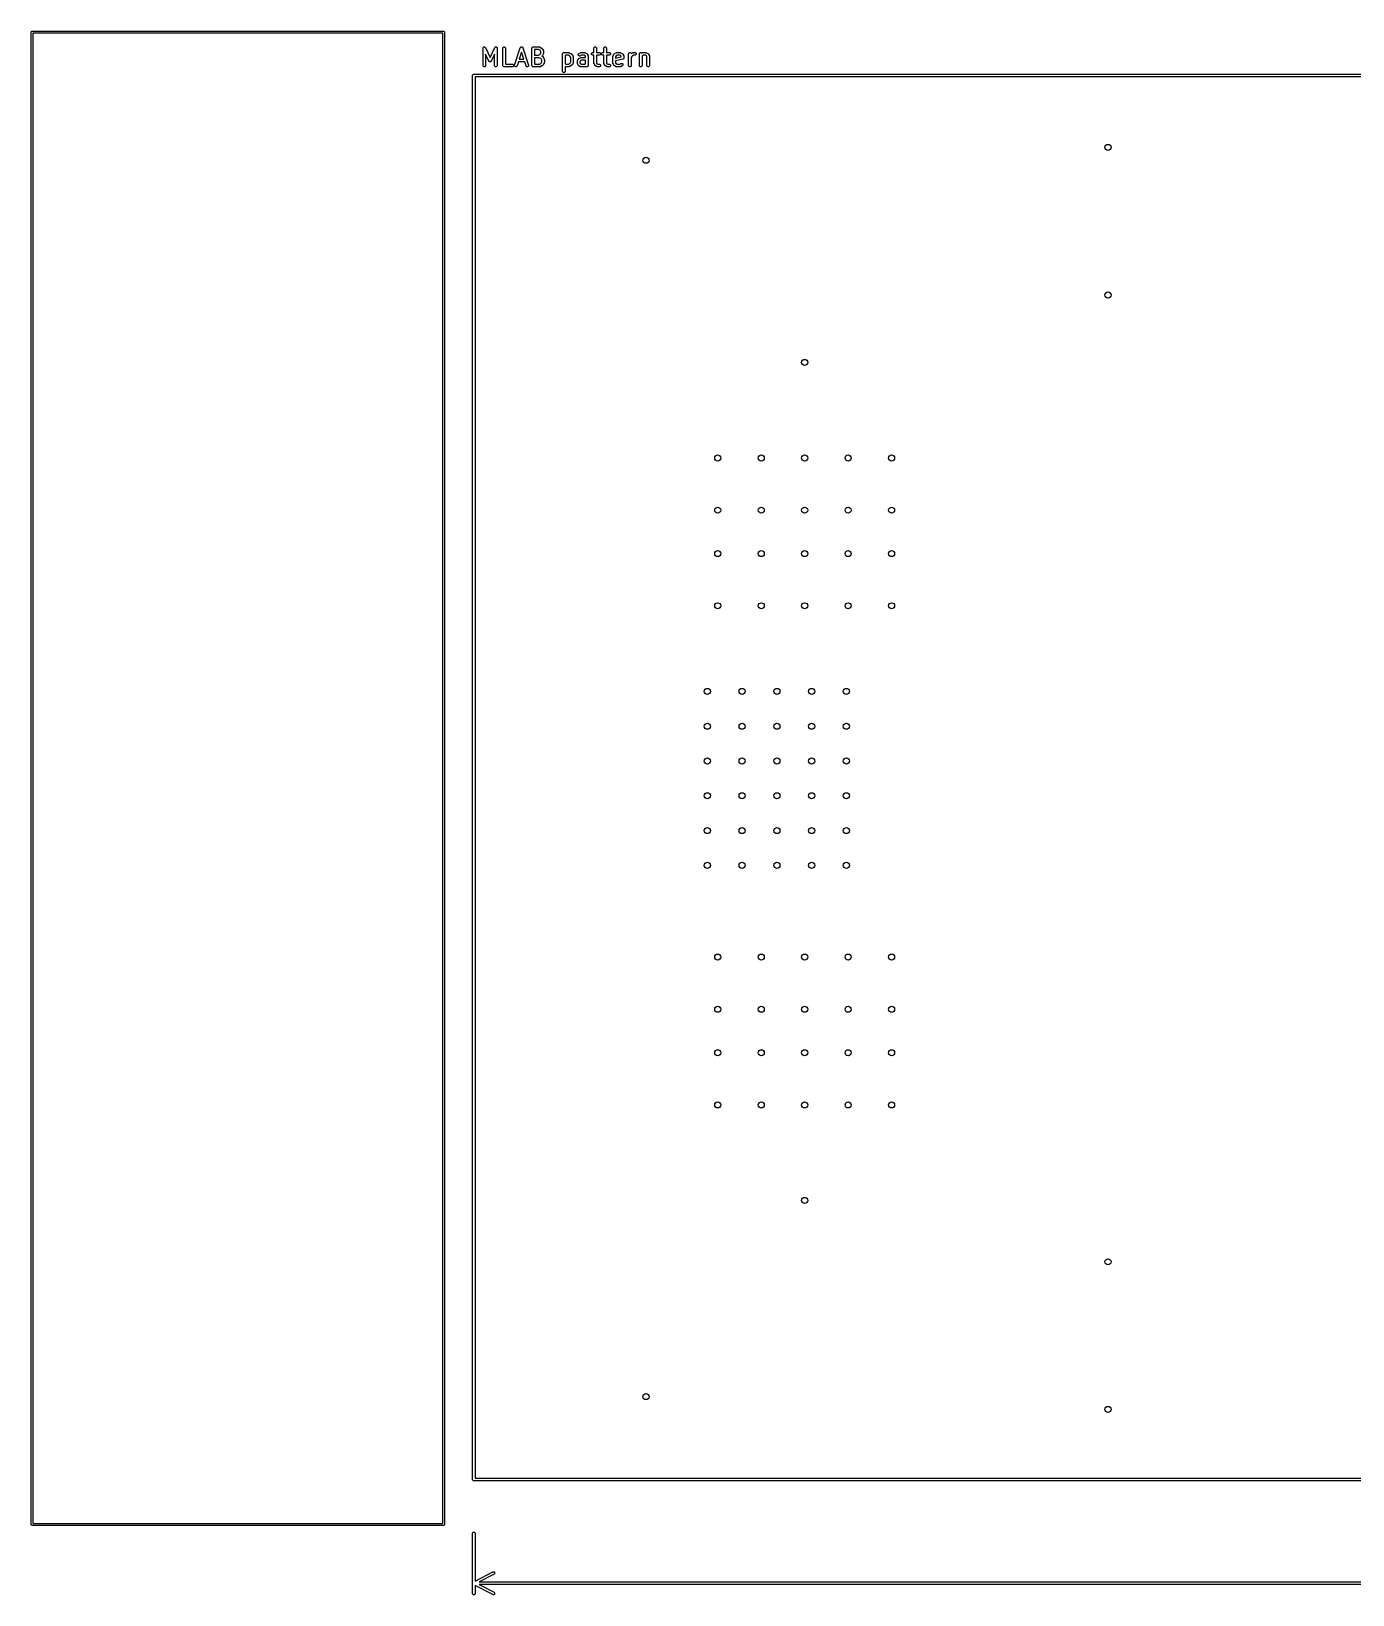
# Model space of a CAD drawing. Header units: inches. Extents: x -1 to 5.83, y -0.16 to 3.73.
# Drawn here: x -1.003 to 1.991, y -0.159 to 3.382 of the extents above; entities that cross this region are included whole.
import ezdxf

# ---------------------------------------------------------------- set-up
doc = ezdxf.new("R2010")
doc.units = ezdxf.units.IN
doc.header["$MEASUREMENT"] = 0
doc.layers.add('BLACK', color=250, linetype='CONTINUOUS')

msp = doc.modelspace()

# ---------------------------------------------------------------- linework, layer by layer
at = {"layer": 'BLACK', "linetype": 'CONTINUOUS'}
for p, q in [((-1.0025, 3.3802), (-1.0024, 3.3809)), ((-1.0025, 0.0002), (-1.0025, 3.3802)), ((-1.0024, 3.3809), (-1.0013, 3.382)), ((-1.0013, 3.382), (-1.0006, 3.3821)), ((-1.0006, 3.3821), (-0.0683, 3.3821)), ((-0.9986, 3.3782), (-0.9986, 0.0022)), ((-0.0702, 3.3782), (-0.9986, 3.3782)), ((-0.0702, 0.0022), (-0.0702, 3.3782)), ((-0.0683, 3.3821), (-0.0675, 3.382)), ((-0.0675, 3.382), (-0.0664, 3.3809)), ((-0.0664, 3.3809), (-0.0663, 3.3802)), ((-0.0663, 3.3802), (-0.0663, 0.0002)), ((0.0208, 3.3445), (0.021, 3.345)), ((0.0208, 3.3444), (0.0208, 3.3445)), ((0.0208, 3.3443), (0.0208, 3.3444)), ((0.0208, 3.3444), (0.0208, 3.3444)), ((0.0208, 3.3439), (0.0208, 3.3443)), ((0.0208, 3.3046), (0.0208, 3.3439)), ((0.021, 3.345), (0.0212, 3.3455)), ((0.0212, 3.3455), (0.0213, 3.3455)), ((0.0213, 3.3456), (0.0216, 3.3459)), ((0.0213, 3.3455), (0.0213, 3.3456)), ((0.0216, 3.3459), (0.022, 3.3463)), ((0.022, 3.3463), (0.022, 3.3464)), ((0.022, 3.3464), (0.0221, 3.3464)), ((0.0221, 3.3464), (0.0226, 3.3466)), ((0.0226, 3.3466), (0.023, 3.3468)), ((0.023, 3.3468), (0.0231, 3.3468)), ((0.0231, 3.3468), (0.0232, 3.3468)), ((0.0232, 3.3468), (0.0237, 3.3468)), ((0.0237, 3.3468), (0.0242, 3.3469)), ((0.0242, 3.3469), (0.0242, 3.3468)), ((0.0242, 3.3468), (0.0243, 3.3468)), ((0.0243, 3.3468), (0.0248, 3.3466)), ((0.0248, 3.3466), (0.0253, 3.3465)), ((0.0253, 3.3465), (0.0253, 3.3464)), ((0.0253, 3.3464), (0.0254, 3.3464)), ((0.0254, 3.3464), (0.0257, 3.346)), ((0.0257, 3.346), (0.0261, 3.3457)), ((0.0261, 3.3457), (0.0262, 3.3456)), ((0.0262, 3.3456), (0.0262, 3.3456)), ((0.0262, 3.3456), (0.0262, 3.3455)), ((0.0262, 3.3455), (0.0264, 3.3452)), ((0.0264, 3.3452), (0.0369, 3.3228)), ((0.0342, 3.3146), (0.0267, 3.3306)), ((0.0267, 3.3306), (0.0267, 3.3046)), ((0.0369, 3.3228), (0.0473, 3.3452)), ((0.047, 3.3306), (0.0395, 3.3146)), ((0.047, 3.3046), (0.047, 3.3306)), ((0.0473, 3.3452), (0.0475, 3.3455)), ((0.0475, 3.3455), (0.0475, 3.3456)), ((0.0475, 3.3456), (0.0476, 3.3456)), ((0.0476, 3.3457), (0.048, 3.346)), ((0.0476, 3.3456), (0.0476, 3.3457)), ((0.048, 3.346), (0.0483, 3.3464)), ((0.0483, 3.3464), (0.0484, 3.3464)), ((0.0484, 3.3465), (0.0489, 3.3466)), ((0.0484, 3.3464), (0.0484, 3.3465)), ((0.0489, 3.3466), (0.0494, 3.3468)), ((0.0494, 3.3468), (0.0495, 3.3468)), ((0.0495, 3.3468), (0.0495, 3.3469)), ((0.0495, 3.3469), (0.05, 3.3468)), ((0.05, 3.3468), (0.0506, 3.3468)), ((0.0506, 3.3468), (0.0506, 3.3468)), ((0.0506, 3.3468), (0.0507, 3.3468)), ((0.0507, 3.3468), (0.0511, 3.3466)), ((0.0511, 3.3466), (0.0516, 3.3464)), ((0.0516, 3.3464), (0.0517, 3.3464)), ((0.0517, 3.3464), (0.0517, 3.3463)), ((0.0517, 3.3463), (0.0521, 3.3459)), ((0.0521, 3.3459), (0.0524, 3.3456)), ((0.0524, 3.3456), (0.0525, 3.3455)), ((0.0525, 3.3455), (0.0525, 3.3455)), ((0.0525, 3.3455), (0.0527, 3.345)), ((0.0527, 3.345), (0.0529, 3.3445)), ((0.0529, 3.3445), (0.0529, 3.3444)), ((0.0529, 3.3444), (0.0529, 3.3444)), ((0.0529, 3.3444), (0.0529, 3.3443)), ((0.0529, 3.3443), (0.0529, 3.3439)), ((0.0529, 3.3439), (0.0529, 3.3046)), ((0.0658, 3.3445), (0.0663, 3.3456)), ((0.0658, 3.3439), (0.0658, 3.3445)), ((0.0658, 3.3046), (0.0658, 3.3439)), ((0.0663, 3.3456), (0.0671, 3.3464)), ((0.0671, 3.3464), (0.0681, 3.3468)), ((0.0681, 3.3468), (0.0693, 3.3468)), ((0.0693, 3.3468), (0.0704, 3.3464)), ((0.0704, 3.3464), (0.0712, 3.3456)), ((0.0712, 3.3456), (0.0716, 3.3445)), ((0.0716, 3.3445), (0.0717, 3.3439)), ((0.0717, 3.3439), (0.0717, 3.3075)), ((0.0922, 3.3055), (0.1053, 3.3449)), ((0.1081, 3.3346), (0.1028, 3.3188)), ((0.1053, 3.3449), (0.1055, 3.3454)), ((0.1055, 3.3454), (0.1057, 3.3456)), ((0.1057, 3.3456), (0.1058, 3.3458)), ((0.1058, 3.3458), (0.106, 3.346)), ((0.106, 3.346), (0.1063, 3.3463)), ((0.1063, 3.3463), (0.1065, 3.3464)), ((0.1065, 3.3464), (0.1066, 3.3465)), ((0.1066, 3.3465), (0.107, 3.3466)), ((0.107, 3.3466), (0.1073, 3.3468)), ((0.1073, 3.3468), (0.1075, 3.3468)), ((0.1075, 3.3468), (0.1077, 3.3469)), ((0.1077, 3.3469), (0.1081, 3.3468)), ((0.1081, 3.3468), (0.1085, 3.3469)), ((0.1134, 3.3188), (0.1081, 3.3346)), ((0.1085, 3.3469), (0.1087, 3.3468)), ((0.1087, 3.3468), (0.1089, 3.3468)), ((0.1089, 3.3468), (0.1092, 3.3466)), ((0.1092, 3.3466), (0.1096, 3.3465)), ((0.1096, 3.3465), (0.1097, 3.3464)), ((0.1097, 3.3464), (0.1099, 3.3463)), ((0.1099, 3.3463), (0.1101, 3.346)), ((0.1101, 3.346), (0.1104, 3.3458)), ((0.1104, 3.3458), (0.1105, 3.3456)), ((0.1105, 3.3456), (0.1107, 3.3454)), ((0.1107, 3.3454), (0.1109, 3.3449)), ((0.1109, 3.3449), (0.124, 3.3055)), ((0.1314, 3.3445), (0.1319, 3.3456)), ((0.1314, 3.3439), (0.1314, 3.3445)), ((0.1314, 3.3046), (0.1314, 3.3439)), ((0.1319, 3.3456), (0.1327, 3.3464)), ((0.1327, 3.3464), (0.1338, 3.3468)), ((0.1338, 3.3468), (0.1343, 3.3469)), ((0.1343, 3.3469), (0.1475, 3.3469)), ((0.1468, 3.341), (0.1373, 3.341)), ((0.1373, 3.341), (0.1373, 3.3281)), ((0.1495, 3.3396), (0.1468, 3.341)), ((0.1468, 3.3281), (0.1495, 3.3295)), ((0.1475, 3.3469), (0.148, 3.3468)), ((0.148, 3.3468), (0.1481, 3.3468)), ((0.1481, 3.3468), (0.1482, 3.3468)), ((0.1482, 3.3468), (0.1488, 3.3466)), ((0.1488, 3.3466), (0.1525, 3.3447)), ((0.1507, 3.3384), (0.1495, 3.3396)), ((0.1495, 3.3295), (0.1507, 3.3307)), ((0.152, 3.3357), (0.1507, 3.3384)), ((0.1507, 3.3307), (0.152, 3.3334)), ((0.152, 3.3334), (0.152, 3.3357)), ((0.1525, 3.3447), (0.1528, 3.3446)), ((0.1528, 3.3446), (0.1529, 3.3445)), ((0.1529, 3.3445), (0.1529, 3.3445)), ((0.1529, 3.3445), (0.153, 3.3444)), ((0.153, 3.3444), (0.1531, 3.3443)), ((0.1531, 3.3443), (0.1533, 3.3442)), ((0.1533, 3.3442), (0.1552, 3.3423)), ((0.1552, 3.3423), (0.1554, 3.3421)), ((0.1554, 3.3421), (0.1554, 3.342)), ((0.1554, 3.342), (0.1555, 3.3419)), ((0.1555, 3.3419), (0.1555, 3.3418)), ((0.1555, 3.3418), (0.1556, 3.3418)), ((0.1556, 3.3418), (0.1557, 3.3415)), ((0.1557, 3.3415), (0.1576, 3.3378)), ((0.1576, 3.3314), (0.1557, 3.3276)), ((0.1576, 3.3378), (0.1578, 3.3372)), ((0.1578, 3.3319), (0.1576, 3.3314)), ((0.1578, 3.3372), (0.1578, 3.3371)), ((0.1578, 3.3371), (0.1579, 3.337)), ((0.1579, 3.3321), (0.1578, 3.332)), ((0.1578, 3.332), (0.1578, 3.3319)), ((0.1579, 3.337), (0.1579, 3.3364)), ((0.1579, 3.3364), (0.1579, 3.3327)), ((0.1579, 3.3327), (0.1579, 3.3321)), ((0.2008, 3.3314), (0.2013, 3.3325)), ((0.2008, 3.3308), (0.2008, 3.3314)), ((0.2008, 3.2915), (0.2008, 3.3308)), ((0.2013, 3.3325), (0.2021, 3.3333)), ((0.2021, 3.3333), (0.2031, 3.3337)), ((0.2031, 3.3337), (0.2043, 3.3337)), ((0.2043, 3.3337), (0.2053, 3.3333)), ((0.2053, 3.3333), (0.2055, 3.3331)), ((0.2055, 3.3331), (0.2061, 3.3335)), ((0.2061, 3.3335), (0.2067, 3.3337)), ((0.2067, 3.3337), (0.2068, 3.3337)), ((0.2068, 3.3337), (0.2069, 3.3337)), ((0.2069, 3.3337), (0.2075, 3.3338)), ((0.2075, 3.3338), (0.215, 3.3338)), ((0.215, 3.3338), (0.2155, 3.3337)), ((0.2155, 3.3337), (0.2156, 3.3337)), ((0.2156, 3.3337), (0.2157, 3.3337)), ((0.2157, 3.3337), (0.2163, 3.3335)), ((0.2163, 3.3335), (0.22, 3.3316)), ((0.22, 3.3316), (0.2203, 3.3314)), ((0.2203, 3.3314), (0.2203, 3.3314)), ((0.2203, 3.3314), (0.2204, 3.3313)), ((0.2204, 3.3313), (0.2205, 3.3313)), ((0.2205, 3.3313), (0.2206, 3.3312)), ((0.2206, 3.3312), (0.2208, 3.331)), ((0.2208, 3.331), (0.2227, 3.3292)), ((0.2227, 3.3292), (0.2229, 3.3289)), ((0.2229, 3.3289), (0.2229, 3.3289)), ((0.2229, 3.3289), (0.223, 3.3288)), ((0.223, 3.3288), (0.223, 3.3287)), ((0.223, 3.3287), (0.2231, 3.3286)), ((0.2231, 3.3286), (0.2232, 3.3284)), ((0.2364, 3.3293), (0.2368, 3.3304)), ((0.2365, 3.3282), (0.2364, 3.3293)), ((0.2368, 3.3304), (0.2375, 3.3313)), ((0.2375, 3.3313), (0.238, 3.3316)), ((0.238, 3.3316), (0.2418, 3.3335)), ((0.2418, 3.3335), (0.2423, 3.3337)), ((0.2423, 3.3337), (0.2424, 3.3337)), ((0.2424, 3.3337), (0.2425, 3.3337)), ((0.2425, 3.3337), (0.2431, 3.3338)), ((0.2431, 3.3338), (0.2506, 3.3338)), ((0.2506, 3.3338), (0.2512, 3.3337)), ((0.2512, 3.3337), (0.2513, 3.3337)), ((0.2513, 3.3337), (0.2514, 3.3337)), ((0.2514, 3.3337), (0.2519, 3.3335)), ((0.2519, 3.3335), (0.2556, 3.3316)), ((0.2556, 3.3316), (0.2557, 3.3315)), ((0.2557, 3.3315), (0.2558, 3.3315)), ((0.2558, 3.3315), (0.2558, 3.3315)), ((0.2558, 3.3315), (0.2561, 3.3313)), ((0.2561, 3.3313), (0.2564, 3.331)), ((0.2564, 3.331), (0.2567, 3.3308)), ((0.2567, 3.3308), (0.2568, 3.3305)), ((0.2568, 3.3305), (0.2569, 3.3304)), ((0.2569, 3.3304), (0.2569, 3.3304)), ((0.2569, 3.3304), (0.257, 3.3303)), ((0.257, 3.3303), (0.2588, 3.3265)), ((0.2664, 3.3314), (0.2669, 3.3325)), ((0.2664, 3.3302), (0.2664, 3.3314)), ((0.2669, 3.3292), (0.2664, 3.3302)), ((0.2669, 3.3325), (0.2677, 3.3333)), ((0.2677, 3.3284), (0.2669, 3.3292)), ((0.2677, 3.3333), (0.2687, 3.3337)), ((0.2687, 3.3337), (0.2693, 3.3338)), ((0.2693, 3.3338), (0.272, 3.3338)), ((0.272, 3.3439), (0.2721, 3.3445)), ((0.272, 3.3338), (0.272, 3.3439)), ((0.2721, 3.3445), (0.2725, 3.3456)), ((0.2725, 3.3456), (0.2733, 3.3464)), ((0.2733, 3.3464), (0.2744, 3.3468)), ((0.2744, 3.3468), (0.2755, 3.3468)), ((0.2755, 3.3468), (0.2766, 3.3464)), ((0.2766, 3.3464), (0.2774, 3.3456)), ((0.2774, 3.3456), (0.2778, 3.3445)), ((0.2778, 3.3445), (0.2779, 3.3439)), ((0.2779, 3.3439), (0.2779, 3.3338)), ((0.2779, 3.3338), (0.2843, 3.3338)), ((0.2843, 3.3338), (0.2849, 3.3337)), ((0.2849, 3.3337), (0.286, 3.3333)), ((0.286, 3.3333), (0.2868, 3.3325)), ((0.2868, 3.3292), (0.286, 3.3284)), ((0.2868, 3.3325), (0.2872, 3.3314)), ((0.2872, 3.3302), (0.2868, 3.3292)), ((0.2872, 3.3314), (0.2872, 3.3302)), ((0.2889, 3.3314), (0.2894, 3.3325)), ((0.2889, 3.3302), (0.2889, 3.3314)), ((0.2894, 3.3292), (0.2889, 3.3302)), ((0.2894, 3.3325), (0.2902, 3.3333)), ((0.2902, 3.3284), (0.2894, 3.3292)), ((0.2902, 3.3333), (0.2912, 3.3337)), ((0.2912, 3.3337), (0.2918, 3.3338)), ((0.2918, 3.3338), (0.2945, 3.3338)), ((0.2945, 3.3439), (0.2946, 3.3445)), ((0.2945, 3.3338), (0.2945, 3.3439)), ((0.2946, 3.3445), (0.295, 3.3456)), ((0.295, 3.3456), (0.2958, 3.3464)), ((0.2958, 3.3464), (0.2969, 3.3468)), ((0.2969, 3.3468), (0.298, 3.3468)), ((0.298, 3.3468), (0.2991, 3.3464)), ((0.2991, 3.3464), (0.2999, 3.3456)), ((0.2999, 3.3456), (0.3003, 3.3445)), ((0.3003, 3.3445), (0.3004, 3.3439)), ((0.3004, 3.3439), (0.3004, 3.3338)), ((0.3004, 3.3338), (0.3068, 3.3338)), ((0.3068, 3.3338), (0.3074, 3.3337)), ((0.3074, 3.3337), (0.3085, 3.3333)), ((0.3085, 3.3333), (0.3093, 3.3325)), ((0.3093, 3.3292), (0.3085, 3.3284)), ((0.3093, 3.3325), (0.3097, 3.3314)), ((0.3097, 3.3302), (0.3093, 3.3292)), ((0.3097, 3.3314), (0.3097, 3.3302)), ((0.3154, 3.3265), (0.3173, 3.3303)), ((0.3173, 3.3303), (0.3174, 3.3304)), ((0.3174, 3.3305), (0.3176, 3.3308)), ((0.3174, 3.3304), (0.3174, 3.3305)), ((0.3174, 3.3304), (0.3174, 3.3304)), ((0.3176, 3.3308), (0.3179, 3.331)), ((0.3179, 3.331), (0.3181, 3.3313)), ((0.3181, 3.3313), (0.3184, 3.3315)), ((0.3184, 3.3315), (0.3185, 3.3315)), ((0.3185, 3.3315), (0.3186, 3.3316)), ((0.3185, 3.3315), (0.3185, 3.3315)), ((0.3186, 3.3316), (0.3224, 3.3335)), ((0.3224, 3.3335), (0.3229, 3.3337)), ((0.3229, 3.3337), (0.323, 3.3337)), ((0.323, 3.3337), (0.3231, 3.3337)), ((0.3231, 3.3337), (0.3237, 3.3338)), ((0.3237, 3.3338), (0.3312, 3.3338)), ((0.3312, 3.3338), (0.3318, 3.3337)), ((0.3318, 3.3337), (0.3319, 3.3337)), ((0.3319, 3.3337), (0.332, 3.3337)), ((0.332, 3.3337), (0.3325, 3.3335)), ((0.3325, 3.3335), (0.3363, 3.3316)), ((0.3363, 3.3316), (0.3364, 3.3315)), ((0.3364, 3.3315), (0.3364, 3.3315)), ((0.3364, 3.3315), (0.3365, 3.3315)), ((0.3365, 3.3315), (0.3368, 3.3313)), ((0.3368, 3.3313), (0.337, 3.331)), ((0.337, 3.331), (0.3373, 3.3308)), ((0.3373, 3.3308), (0.3375, 3.3305)), ((0.3375, 3.3305), (0.3375, 3.3304)), ((0.3375, 3.3304), (0.3375, 3.3304)), ((0.3375, 3.3304), (0.3376, 3.3303)), ((0.3376, 3.3303), (0.3395, 3.3265)), ((0.3507, 3.3308), (0.3508, 3.3314)), ((0.3507, 3.3046), (0.3507, 3.3308)), ((0.3508, 3.3314), (0.3512, 3.3325)), ((0.3512, 3.3325), (0.352, 3.3333)), ((0.352, 3.3333), (0.3531, 3.3337)), ((0.3531, 3.3337), (0.3543, 3.3337)), ((0.3543, 3.3337), (0.3553, 3.3333)), ((0.3553, 3.3333), (0.3561, 3.3325)), ((0.3561, 3.3325), (0.3564, 3.3317)), ((0.3564, 3.3317), (0.3599, 3.3335)), ((0.3599, 3.3335), (0.3604, 3.3337)), ((0.3604, 3.3337), (0.3605, 3.3337)), ((0.3605, 3.3337), (0.3606, 3.3337)), ((0.3606, 3.3337), (0.3612, 3.3338)), ((0.3612, 3.3338), (0.3649, 3.3338)), ((0.3649, 3.3338), (0.3655, 3.3337)), ((0.3655, 3.3337), (0.3666, 3.3333)), ((0.3666, 3.3333), (0.3674, 3.3325)), ((0.3674, 3.3292), (0.3666, 3.3284)), ((0.3674, 3.3325), (0.3678, 3.3314)), ((0.3678, 3.3302), (0.3674, 3.3292)), ((0.3678, 3.3314), (0.3678, 3.3302)), ((0.3751, 3.3308), (0.3752, 3.3314)), ((0.3751, 3.3046), (0.3751, 3.3308)), ((0.3752, 3.3314), (0.3756, 3.3325)), ((0.3756, 3.3325), (0.3764, 3.3333)), ((0.3764, 3.3333), (0.3775, 3.3337)), ((0.3775, 3.3337), (0.3786, 3.3337)), ((0.3786, 3.3337), (0.3797, 3.3333)), ((0.3797, 3.3333), (0.3805, 3.3325)), ((0.3805, 3.3325), (0.3824, 3.3335)), ((0.3824, 3.3335), (0.3829, 3.3337)), ((0.3829, 3.3337), (0.383, 3.3337)), ((0.383, 3.3337), (0.3831, 3.3337)), ((0.3831, 3.3337), (0.3837, 3.3338)), ((0.3837, 3.3338), (0.3893, 3.3338)), ((0.3893, 3.3338), (0.3899, 3.3337)), ((0.3899, 3.3337), (0.39, 3.3337)), ((0.39, 3.3337), (0.3901, 3.3337)), ((0.3901, 3.3337), (0.3906, 3.3335)), ((0.3906, 3.3335), (0.3944, 3.3316)), ((0.3944, 3.3316), (0.3945, 3.3315)), ((0.3945, 3.3315), (0.3945, 3.3315)), ((0.3945, 3.3315), (0.3946, 3.3315)), ((0.3946, 3.3315), (0.3949, 3.3313)), ((0.3949, 3.3313), (0.3951, 3.331)), ((0.3951, 3.331), (0.3954, 3.3308)), ((0.3954, 3.3308), (0.3956, 3.3305)), ((0.3956, 3.3305), (0.3956, 3.3304)), ((0.3956, 3.3304), (0.3956, 3.3304)), ((0.3956, 3.3304), (0.3957, 3.3303)), ((0.3957, 3.3303), (0.3976, 3.3265)), ((0.0208, 3.304), (0.0208, 3.3046)), ((0.0213, 3.3029), (0.0208, 3.304)), ((0.0221, 3.3021), (0.0213, 3.3029)), ((0.0232, 3.3017), (0.0221, 3.3021)), ((0.0243, 3.3017), (0.0232, 3.3017)), ((0.0254, 3.3021), (0.0243, 3.3017)), ((0.0262, 3.3029), (0.0254, 3.3021)), ((0.0266, 3.304), (0.0262, 3.3029)), ((0.0267, 3.3046), (0.0266, 3.304)), ((0.0343, 3.3144), (0.0342, 3.3146)), ((0.0343, 3.3143), (0.0343, 3.3144)), ((0.0344, 3.3142), (0.0343, 3.3143)), ((0.0345, 3.3141), (0.0344, 3.3142)), ((0.0348, 3.3138), (0.0345, 3.3141)), ((0.0351, 3.3134), (0.0348, 3.3138)), ((0.0352, 3.3134), (0.0351, 3.3134)), ((0.0353, 3.3133), (0.0352, 3.3134)), ((0.0357, 3.3131), (0.0353, 3.3133)), ((0.0362, 3.313), (0.0357, 3.3131)), ((0.0363, 3.3129), (0.0362, 3.313)), ((0.0364, 3.3129), (0.0363, 3.3129)), ((0.0369, 3.3129), (0.0364, 3.3129)), ((0.0373, 3.3129), (0.0369, 3.3129)), ((0.0374, 3.3129), (0.0373, 3.3129)), ((0.0376, 3.313), (0.0374, 3.3129)), ((0.038, 3.3131), (0.0376, 3.313)), ((0.0384, 3.3133), (0.038, 3.3131)), ((0.0385, 3.3134), (0.0384, 3.3133)), ((0.0386, 3.3134), (0.0385, 3.3134)), ((0.0389, 3.3138), (0.0386, 3.3134)), ((0.0392, 3.3141), (0.0389, 3.3138)), ((0.0393, 3.3142), (0.0392, 3.3141)), ((0.0394, 3.3143), (0.0393, 3.3142)), ((0.0395, 3.3146), (0.0394, 3.3144)), ((0.0394, 3.3144), (0.0394, 3.3143)), ((0.0471, 3.304), (0.047, 3.3046)), ((0.0475, 3.3029), (0.0471, 3.304)), ((0.0483, 3.3021), (0.0475, 3.3029)), ((0.0494, 3.3017), (0.0483, 3.3021)), ((0.0506, 3.3017), (0.0494, 3.3017)), ((0.0516, 3.3021), (0.0506, 3.3017)), ((0.0524, 3.3029), (0.0516, 3.3021)), ((0.0529, 3.304), (0.0524, 3.3029)), ((0.0529, 3.3046), (0.0529, 3.304)), ((0.0658, 3.304), (0.0658, 3.3046)), ((0.0663, 3.3029), (0.0658, 3.304)), ((0.0671, 3.3021), (0.0663, 3.3029)), ((0.0681, 3.3017), (0.0671, 3.3021)), ((0.0687, 3.3016), (0.0681, 3.3017)), ((0.0875, 3.3016), (0.0687, 3.3016)), ((0.0717, 3.3075), (0.0875, 3.3075)), ((0.0875, 3.3075), (0.088, 3.3075)), ((0.088, 3.3017), (0.0875, 3.3016)), ((0.088, 3.3075), (0.0891, 3.307)), ((0.0891, 3.3021), (0.088, 3.3017)), ((0.0891, 3.307), (0.0899, 3.3062)), ((0.0899, 3.3029), (0.0891, 3.3021)), ((0.0899, 3.3062), (0.0904, 3.3052)), ((0.0904, 3.304), (0.0899, 3.3029)), ((0.0904, 3.3052), (0.0904, 3.304)), ((0.092, 3.3049), (0.0922, 3.3055)), ((0.0921, 3.3038), (0.092, 3.3049)), ((0.0926, 3.3028), (0.0921, 3.3038)), ((0.0935, 3.302), (0.0926, 3.3028)), ((0.0946, 3.3016), (0.0935, 3.302)), ((0.0958, 3.3017), (0.0946, 3.3016)), ((0.0968, 3.3022), (0.0958, 3.3017)), ((0.0975, 3.3031), (0.0968, 3.3022)), ((0.0978, 3.3036), (0.0975, 3.3031)), ((0.1009, 3.3129), (0.0978, 3.3036)), ((0.1153, 3.3129), (0.1009, 3.3129)), ((0.1028, 3.3188), (0.1134, 3.3188)), ((0.1184, 3.3036), (0.1153, 3.3129)), ((0.1187, 3.3031), (0.1184, 3.3036)), ((0.1194, 3.3022), (0.1187, 3.3031)), ((0.1204, 3.3017), (0.1194, 3.3022)), ((0.1216, 3.3016), (0.1204, 3.3017)), ((0.1227, 3.302), (0.1216, 3.3016)), ((0.1236, 3.3028), (0.1227, 3.302)), ((0.1241, 3.3038), (0.1236, 3.3028)), ((0.124, 3.3055), (0.1241, 3.3049)), ((0.1241, 3.3049), (0.1241, 3.3038)), ((0.1314, 3.304), (0.1314, 3.3046)), ((0.1319, 3.3029), (0.1314, 3.304)), ((0.1327, 3.3021), (0.1319, 3.3029)), ((0.1338, 3.3017), (0.1327, 3.3021)), ((0.1343, 3.3016), (0.1338, 3.3017)), ((0.1493, 3.3016), (0.1343, 3.3016)), ((0.1373, 3.3281), (0.1468, 3.3281)), ((0.147, 3.3222), (0.1373, 3.3222)), ((0.1373, 3.3222), (0.1373, 3.3075)), ((0.1373, 3.3075), (0.1486, 3.3075)), ((0.1515, 3.3207), (0.147, 3.3222)), ((0.1486, 3.3075), (0.1513, 3.3089)), ((0.1499, 3.3017), (0.1493, 3.3016)), ((0.15, 3.3017), (0.1499, 3.3017)), ((0.1501, 3.3017), (0.15, 3.3017)), ((0.1507, 3.3019), (0.1501, 3.3017)), ((0.1544, 3.3038), (0.1507, 3.3019)), ((0.1513, 3.3089), (0.1525, 3.3101)), ((0.1525, 3.3197), (0.1515, 3.3207)), ((0.1539, 3.317), (0.1525, 3.3197)), ((0.1525, 3.3101), (0.1539, 3.3128)), ((0.1539, 3.3128), (0.1539, 3.317)), ((0.1552, 3.3269), (0.1543, 3.326)), ((0.1543, 3.326), (0.1546, 3.3259)), ((0.1547, 3.304), (0.1544, 3.3038)), ((0.1546, 3.3259), (0.1546, 3.3258)), ((0.1546, 3.3258), (0.1547, 3.3258)), ((0.1547, 3.3258), (0.1552, 3.3254)), ((0.1548, 3.3041), (0.1547, 3.304)), ((0.1547, 3.304), (0.1547, 3.304)), ((0.1549, 3.3041), (0.1548, 3.3041)), ((0.155, 3.3042), (0.1549, 3.3041)), ((0.1552, 3.3044), (0.155, 3.3042)), ((0.1554, 3.3271), (0.1552, 3.3269)), ((0.1552, 3.3254), (0.1571, 3.3235)), ((0.1571, 3.3062), (0.1552, 3.3044)), ((0.1555, 3.3272), (0.1554, 3.3271)), ((0.1554, 3.3271), (0.1554, 3.3271)), ((0.1556, 3.3274), (0.1555, 3.3273)), ((0.1555, 3.3273), (0.1555, 3.3272)), ((0.1557, 3.3276), (0.1556, 3.3274)), ((0.1571, 3.3235), (0.1572, 3.3233)), ((0.1572, 3.3065), (0.1571, 3.3062)), ((0.1572, 3.3233), (0.1573, 3.3233)), ((0.1573, 3.3065), (0.1572, 3.3065)), ((0.1573, 3.3233), (0.1574, 3.3232)), ((0.1574, 3.3066), (0.1573, 3.3065)), ((0.1574, 3.3232), (0.1574, 3.3231)), ((0.1574, 3.3231), (0.1574, 3.323)), ((0.1574, 3.323), (0.1576, 3.3228)), ((0.1574, 3.3068), (0.1574, 3.3067)), ((0.1574, 3.3067), (0.1574, 3.3066)), ((0.1576, 3.307), (0.1574, 3.3068)), ((0.1576, 3.3228), (0.1595, 3.319)), ((0.1595, 3.3108), (0.1576, 3.307)), ((0.1595, 3.319), (0.1597, 3.3185)), ((0.1597, 3.3113), (0.1595, 3.3108)), ((0.1597, 3.3185), (0.1597, 3.3184)), ((0.1597, 3.3184), (0.1597, 3.3183)), ((0.1597, 3.3183), (0.1598, 3.3177)), ((0.1598, 3.3121), (0.1597, 3.3115)), ((0.1597, 3.3115), (0.1597, 3.3114)), ((0.1597, 3.3114), (0.1597, 3.3113)), ((0.1598, 3.3177), (0.1598, 3.3121)), ((0.2082, 3.3279), (0.2067, 3.3271)), ((0.2067, 3.3271), (0.2067, 3.3083)), ((0.2067, 3.3083), (0.2082, 3.3075)), ((0.2068, 3.3017), (0.2067, 3.3017)), ((0.2067, 3.3017), (0.2067, 3.3017)), ((0.2067, 3.3017), (0.2067, 3.2915)), ((0.2069, 3.3017), (0.2068, 3.3017)), ((0.2075, 3.3016), (0.2069, 3.3017)), ((0.215, 3.3016), (0.2075, 3.3016)), ((0.2143, 3.3279), (0.2082, 3.3279)), ((0.2082, 3.3075), (0.2143, 3.3075)), ((0.217, 3.3265), (0.2143, 3.3279)), ((0.2143, 3.3075), (0.217, 3.3089)), ((0.2155, 3.3017), (0.215, 3.3016)), ((0.2156, 3.3017), (0.2155, 3.3017)), ((0.2157, 3.3017), (0.2156, 3.3017)), ((0.2163, 3.3019), (0.2157, 3.3017)), ((0.22, 3.3038), (0.2163, 3.3019)), ((0.2182, 3.3253), (0.217, 3.3265)), ((0.217, 3.3089), (0.2182, 3.3101)), ((0.2195, 3.3226), (0.2182, 3.3253)), ((0.2182, 3.3101), (0.2195, 3.3128)), ((0.2195, 3.3128), (0.2195, 3.3226)), ((0.2203, 3.304), (0.22, 3.3038)), ((0.2204, 3.3041), (0.2203, 3.304)), ((0.2203, 3.304), (0.2203, 3.304)), ((0.2205, 3.3041), (0.2204, 3.3041)), ((0.2206, 3.3042), (0.2205, 3.3041)), ((0.2208, 3.3044), (0.2206, 3.3042)), ((0.2227, 3.3062), (0.2208, 3.3044)), ((0.2229, 3.3065), (0.2227, 3.3062)), ((0.223, 3.3066), (0.2229, 3.3065)), ((0.2229, 3.3065), (0.2229, 3.3065)), ((0.2231, 3.3068), (0.223, 3.3067)), ((0.223, 3.3067), (0.223, 3.3066)), ((0.2232, 3.307), (0.2231, 3.3068)), ((0.2232, 3.3284), (0.2251, 3.3246)), ((0.2251, 3.3108), (0.2232, 3.307)), ((0.2251, 3.3246), (0.2253, 3.3241)), ((0.2253, 3.3113), (0.2251, 3.3108)), ((0.2253, 3.3241), (0.2253, 3.324)), ((0.2253, 3.324), (0.2254, 3.3239)), ((0.2254, 3.3115), (0.2253, 3.3114)), ((0.2253, 3.3114), (0.2253, 3.3113)), ((0.2254, 3.3239), (0.2254, 3.3233)), ((0.2254, 3.3233), (0.2254, 3.3121)), ((0.2254, 3.3121), (0.2254, 3.3115)), ((0.2345, 3.3139), (0.2346, 3.3145)), ((0.2345, 3.3102), (0.2345, 3.3139)), ((0.2346, 3.3096), (0.2345, 3.3102)), ((0.2346, 3.3147), (0.2348, 3.3153)), ((0.2346, 3.3146), (0.2346, 3.3147)), ((0.2346, 3.3145), (0.2346, 3.3146)), ((0.2346, 3.3095), (0.2346, 3.3096)), ((0.2346, 3.3094), (0.2346, 3.3095)), ((0.2348, 3.3089), (0.2346, 3.3094)), ((0.2348, 3.3153), (0.2367, 3.319)), ((0.2367, 3.3051), (0.2348, 3.3089)), ((0.237, 3.3271), (0.2365, 3.3282)), ((0.2367, 3.3191), (0.2368, 3.3192)), ((0.2367, 3.319), (0.2367, 3.3191)), ((0.2367, 3.305), (0.2367, 3.3051)), ((0.2368, 3.305), (0.2367, 3.305)), ((0.2368, 3.3192), (0.237, 3.3195)), ((0.2368, 3.3192), (0.2368, 3.3192)), ((0.2368, 3.3049), (0.2368, 3.305)), ((0.237, 3.3046), (0.2368, 3.3049)), ((0.2379, 3.3264), (0.237, 3.3271)), ((0.237, 3.3195), (0.2373, 3.3198)), ((0.2373, 3.3044), (0.237, 3.3046)), ((0.2373, 3.3198), (0.2375, 3.32)), ((0.2375, 3.3041), (0.2373, 3.3044)), ((0.2375, 3.32), (0.2378, 3.3202)), ((0.2378, 3.3039), (0.2375, 3.3041)), ((0.2378, 3.3202), (0.2379, 3.3203)), ((0.2379, 3.3039), (0.2378, 3.3039)), ((0.239, 3.326), (0.2379, 3.3264)), ((0.2379, 3.3203), (0.2379, 3.3203)), ((0.2379, 3.3203), (0.238, 3.3203)), ((0.238, 3.3038), (0.2379, 3.3039)), ((0.2379, 3.3039), (0.2379, 3.3039)), ((0.238, 3.3203), (0.2418, 3.3222)), ((0.2418, 3.3019), (0.238, 3.3038)), ((0.2401, 3.3261), (0.239, 3.326)), ((0.2407, 3.3263), (0.2401, 3.3261)), ((0.2415, 3.3155), (0.2404, 3.3133)), ((0.2404, 3.3133), (0.2404, 3.3109)), ((0.2404, 3.3109), (0.2415, 3.3086)), ((0.2438, 3.3279), (0.2407, 3.3263)), ((0.2438, 3.3166), (0.2415, 3.3155)), ((0.2415, 3.3086), (0.2438, 3.3075)), ((0.2418, 3.3222), (0.2423, 3.3224)), ((0.2423, 3.3017), (0.2418, 3.3019)), ((0.2423, 3.3224), (0.2424, 3.3224)), ((0.2424, 3.3017), (0.2423, 3.3017)), ((0.2424, 3.3224), (0.2425, 3.3225)), ((0.2425, 3.3017), (0.2424, 3.3017)), ((0.2425, 3.3225), (0.2431, 3.3225)), ((0.2431, 3.3016), (0.2425, 3.3017)), ((0.2431, 3.3225), (0.2518, 3.3225)), ((0.2525, 3.3016), (0.2431, 3.3016)), ((0.2499, 3.3279), (0.2438, 3.3279)), ((0.2525, 3.3166), (0.2438, 3.3166)), ((0.2438, 3.3075), (0.2518, 3.3075)), ((0.2521, 3.3267), (0.2499, 3.3279)), ((0.2518, 3.3225), (0.2532, 3.3233)), ((0.2518, 3.3075), (0.2532, 3.3083)), ((0.2532, 3.3245), (0.2521, 3.3267)), ((0.253, 3.3167), (0.2525, 3.3166)), ((0.253, 3.3017), (0.2525, 3.3016)), ((0.2531, 3.3167), (0.253, 3.3167)), ((0.2531, 3.3017), (0.253, 3.3017)), ((0.2532, 3.3167), (0.2531, 3.3167)), ((0.2532, 3.3017), (0.2531, 3.3017)), ((0.2532, 3.3233), (0.2532, 3.3245)), ((0.2532, 3.3083), (0.2532, 3.3167)), ((0.2532, 3.3167), (0.2532, 3.3167)), ((0.2538, 3.3019), (0.2532, 3.3017)), ((0.2544, 3.3023), (0.2538, 3.3019)), ((0.2546, 3.3021), (0.2544, 3.3023)), ((0.2556, 3.3017), (0.2546, 3.3021)), ((0.2568, 3.3017), (0.2556, 3.3017)), ((0.2578, 3.3021), (0.2568, 3.3017)), ((0.2587, 3.3029), (0.2578, 3.3021)), ((0.2591, 3.304), (0.2587, 3.3029)), ((0.2588, 3.3265), (0.2591, 3.326)), ((0.2591, 3.326), (0.2591, 3.3259)), ((0.2591, 3.3259), (0.2591, 3.3258)), ((0.2591, 3.3258), (0.2592, 3.3252)), ((0.2592, 3.3046), (0.2591, 3.304)), ((0.2592, 3.3252), (0.2592, 3.3046)), ((0.2687, 3.3279), (0.2677, 3.3284)), ((0.2693, 3.3279), (0.2687, 3.3279)), ((0.272, 3.3279), (0.2693, 3.3279)), ((0.272, 3.3102), (0.272, 3.3279)), ((0.2721, 3.3096), (0.272, 3.3102)), ((0.2721, 3.3095), (0.2721, 3.3096)), ((0.2721, 3.3094), (0.2721, 3.3095)), ((0.2723, 3.3089), (0.2721, 3.3094)), ((0.2742, 3.3051), (0.2723, 3.3089)), ((0.2742, 3.305), (0.2742, 3.3051)), ((0.2743, 3.305), (0.2742, 3.305)), ((0.2743, 3.3049), (0.2743, 3.305)), ((0.2745, 3.3046), (0.2743, 3.3049)), ((0.2748, 3.3044), (0.2745, 3.3046)), ((0.275, 3.3041), (0.2748, 3.3044)), ((0.2753, 3.3039), (0.275, 3.3041)), ((0.2754, 3.3039), (0.2753, 3.3039)), ((0.2755, 3.3038), (0.2754, 3.3039)), ((0.2754, 3.3039), (0.2754, 3.3039)), ((0.2793, 3.3019), (0.2755, 3.3038)), ((0.2843, 3.3279), (0.2779, 3.3279)), ((0.2779, 3.3279), (0.2779, 3.3109)), ((0.2779, 3.3109), (0.279, 3.3086)), ((0.279, 3.3086), (0.2813, 3.3075)), ((0.2798, 3.3017), (0.2793, 3.3019)), ((0.2799, 3.3017), (0.2798, 3.3017)), ((0.28, 3.3017), (0.2799, 3.3017)), ((0.2806, 3.3016), (0.28, 3.3017)), ((0.2843, 3.3016), (0.2806, 3.3016)), ((0.2813, 3.3075), (0.2843, 3.3075)), ((0.2849, 3.3279), (0.2843, 3.3279)), ((0.2843, 3.3075), (0.2849, 3.3075)), ((0.2849, 3.3017), (0.2843, 3.3016)), ((0.286, 3.3284), (0.2849, 3.3279)), ((0.2849, 3.3075), (0.286, 3.307)), ((0.286, 3.3021), (0.2849, 3.3017)), ((0.286, 3.307), (0.2868, 3.3062)), ((0.2868, 3.3029), (0.286, 3.3021)), ((0.2868, 3.3062), (0.2872, 3.3052)), ((0.2872, 3.304), (0.2868, 3.3029)), ((0.2872, 3.3052), (0.2872, 3.304)), ((0.2912, 3.3279), (0.2902, 3.3284)), ((0.2918, 3.3279), (0.2912, 3.3279)), ((0.2945, 3.3279), (0.2918, 3.3279)), ((0.2945, 3.3102), (0.2945, 3.3279)), ((0.2946, 3.3096), (0.2945, 3.3102)), ((0.2946, 3.3095), (0.2946, 3.3096)), ((0.2946, 3.3094), (0.2946, 3.3095)), ((0.2948, 3.3089), (0.2946, 3.3094)), ((0.2967, 3.3051), (0.2948, 3.3089)), ((0.2967, 3.305), (0.2967, 3.3051)), ((0.2968, 3.305), (0.2967, 3.305)), ((0.2968, 3.3049), (0.2968, 3.305)), ((0.297, 3.3046), (0.2968, 3.3049)), ((0.2973, 3.3044), (0.297, 3.3046)), ((0.2975, 3.3041), (0.2973, 3.3044)), ((0.2978, 3.3039), (0.2975, 3.3041)), ((0.2979, 3.3039), (0.2978, 3.3039)), ((0.298, 3.3038), (0.2979, 3.3039)), ((0.2979, 3.3039), (0.2979, 3.3039)), ((0.3018, 3.3019), (0.298, 3.3038)), ((0.3068, 3.3279), (0.3004, 3.3279)), ((0.3004, 3.3279), (0.3004, 3.3109)), ((0.3004, 3.3109), (0.3015, 3.3086)), ((0.3015, 3.3086), (0.3038, 3.3075)), ((0.3023, 3.3017), (0.3018, 3.3019)), ((0.3024, 3.3017), (0.3023, 3.3017)), ((0.3025, 3.3017), (0.3024, 3.3017)), ((0.3031, 3.3016), (0.3025, 3.3017)), ((0.3068, 3.3016), (0.3031, 3.3016)), ((0.3038, 3.3075), (0.3068, 3.3075)), ((0.3074, 3.3279), (0.3068, 3.3279)), ((0.3068, 3.3075), (0.3074, 3.3075)), ((0.3074, 3.3017), (0.3068, 3.3016)), ((0.3085, 3.3284), (0.3074, 3.3279)), ((0.3074, 3.3075), (0.3085, 3.307)), ((0.3085, 3.3021), (0.3074, 3.3017)), ((0.3085, 3.307), (0.3093, 3.3062)), ((0.3093, 3.3029), (0.3085, 3.3021)), ((0.3093, 3.3062), (0.3097, 3.3052)), ((0.3097, 3.304), (0.3093, 3.3029)), ((0.3097, 3.3052), (0.3097, 3.304)), ((0.3151, 3.3252), (0.3152, 3.3258)), ((0.3151, 3.3102), (0.3151, 3.3252)), ((0.3152, 3.3096), (0.3151, 3.3102)), ((0.3152, 3.326), (0.3154, 3.3265)), ((0.3152, 3.3259), (0.3152, 3.326)), ((0.3152, 3.3258), (0.3152, 3.3259)), ((0.3152, 3.3095), (0.3152, 3.3096)), ((0.3152, 3.3094), (0.3152, 3.3095)), ((0.3154, 3.3089), (0.3152, 3.3094)), ((0.3173, 3.3051), (0.3154, 3.3089)), ((0.3174, 3.305), (0.3173, 3.3051)), ((0.3174, 3.3049), (0.3174, 3.305)), ((0.3174, 3.305), (0.3174, 3.305)), ((0.3176, 3.3046), (0.3174, 3.3049)), ((0.3179, 3.3044), (0.3176, 3.3046)), ((0.3181, 3.3041), (0.3179, 3.3044)), ((0.3184, 3.3039), (0.3181, 3.3041)), ((0.3185, 3.3039), (0.3184, 3.3039)), ((0.3186, 3.3038), (0.3185, 3.3039)), ((0.3185, 3.3039), (0.3185, 3.3039)), ((0.3224, 3.3019), (0.3186, 3.3038)), ((0.3221, 3.3267), (0.321, 3.3245)), ((0.321, 3.3245), (0.321, 3.3213)), ((0.321, 3.3213), (0.3339, 3.3239)), ((0.3374, 3.3186), (0.321, 3.3153)), ((0.321, 3.3153), (0.321, 3.3109)), ((0.321, 3.3109), (0.3221, 3.3086)), ((0.3244, 3.3279), (0.3221, 3.3267)), ((0.3221, 3.3086), (0.3244, 3.3075)), ((0.3229, 3.3017), (0.3224, 3.3019)), ((0.323, 3.3017), (0.3229, 3.3017)), ((0.3231, 3.3017), (0.323, 3.3017)), ((0.3237, 3.3016), (0.3231, 3.3017)), ((0.3312, 3.3016), (0.3237, 3.3016)), ((0.3305, 3.3279), (0.3244, 3.3279)), ((0.3244, 3.3075), (0.3305, 3.3075)), ((0.3327, 3.3267), (0.3305, 3.3279)), ((0.3305, 3.3075), (0.3336, 3.3091)), ((0.3318, 3.3017), (0.3312, 3.3016)), ((0.3319, 3.3017), (0.3318, 3.3017)), ((0.332, 3.3017), (0.3319, 3.3017)), ((0.3325, 3.3019), (0.332, 3.3017)), ((0.3363, 3.3038), (0.3325, 3.3019)), ((0.3339, 3.3245), (0.3327, 3.3267)), ((0.3336, 3.3091), (0.3342, 3.3093)), ((0.3339, 3.3239), (0.3339, 3.3245)), ((0.3342, 3.3093), (0.3353, 3.3094)), ((0.3353, 3.3094), (0.3364, 3.309)), ((0.3368, 3.3041), (0.3363, 3.3038)), ((0.3364, 3.309), (0.3373, 3.3083)), ((0.3375, 3.305), (0.3368, 3.3041)), ((0.3373, 3.3083), (0.3378, 3.3072)), ((0.338, 3.3187), (0.3374, 3.3186)), ((0.3379, 3.3061), (0.3375, 3.305)), ((0.3378, 3.3072), (0.3379, 3.3061)), ((0.3382, 3.3189), (0.338, 3.3187)), ((0.3385, 3.319), (0.3382, 3.3189)), ((0.3387, 3.3192), (0.3385, 3.319)), ((0.3389, 3.3194), (0.3387, 3.3192)), ((0.3391, 3.3196), (0.3389, 3.3194)), ((0.3393, 3.3198), (0.3391, 3.3196)), ((0.3394, 3.3201), (0.3393, 3.3198)), ((0.3395, 3.3203), (0.3394, 3.3201)), ((0.3395, 3.3265), (0.3397, 3.326)), ((0.3396, 3.3206), (0.3395, 3.3203)), ((0.3397, 3.3209), (0.3396, 3.3206)), ((0.3397, 3.326), (0.3397, 3.3259)), ((0.3397, 3.3259), (0.3397, 3.3258)), ((0.3397, 3.3258), (0.3398, 3.3252)), ((0.3398, 3.3214), (0.3397, 3.3209)), ((0.3398, 3.3252), (0.3398, 3.3214)), ((0.3508, 3.304), (0.3507, 3.3046)), ((0.3512, 3.3029), (0.3508, 3.304)), ((0.352, 3.3021), (0.3512, 3.3029)), ((0.3531, 3.3017), (0.352, 3.3021)), ((0.3543, 3.3017), (0.3531, 3.3017)), ((0.3553, 3.3021), (0.3543, 3.3017)), ((0.3561, 3.3029), (0.3553, 3.3021)), ((0.3566, 3.304), (0.3561, 3.3029)), ((0.358, 3.3253), (0.3566, 3.3226)), ((0.3566, 3.3226), (0.3566, 3.3046)), ((0.3566, 3.3046), (0.3566, 3.304)), ((0.3592, 3.3265), (0.358, 3.3253)), ((0.3619, 3.3279), (0.3592, 3.3265)), ((0.3649, 3.3279), (0.3619, 3.3279)), ((0.3655, 3.3279), (0.3649, 3.3279)), ((0.3666, 3.3284), (0.3655, 3.3279)), ((0.3752, 3.304), (0.3751, 3.3046)), ((0.3756, 3.3029), (0.3752, 3.304)), ((0.3764, 3.3021), (0.3756, 3.3029)), ((0.3775, 3.3017), (0.3764, 3.3021)), ((0.3786, 3.3017), (0.3775, 3.3017)), ((0.3797, 3.3021), (0.3786, 3.3017)), ((0.3805, 3.3029), (0.3797, 3.3021)), ((0.381, 3.304), (0.3805, 3.3029)), ((0.3817, 3.3265), (0.381, 3.3258)), ((0.381, 3.3258), (0.381, 3.3046)), ((0.381, 3.3046), (0.381, 3.304)), ((0.3844, 3.3279), (0.3817, 3.3265)), ((0.3886, 3.3279), (0.3844, 3.3279)), ((0.3909, 3.3267), (0.3886, 3.3279)), ((0.392, 3.3245), (0.3909, 3.3267)), ((0.392, 3.3046), (0.392, 3.3245)), ((0.392, 3.304), (0.392, 3.3046)), ((0.3925, 3.3029), (0.392, 3.304)), ((0.3933, 3.3021), (0.3925, 3.3029)), ((0.3944, 3.3017), (0.3933, 3.3021)), ((0.3955, 3.3017), (0.3944, 3.3017)), ((0.3966, 3.3021), (0.3955, 3.3017)), ((0.3974, 3.3029), (0.3966, 3.3021)), ((0.3978, 3.304), (0.3974, 3.3029)), ((0.3976, 3.3265), (0.3978, 3.326)), ((0.3978, 3.326), (0.3978, 3.3259)), ((0.3978, 3.3259), (0.3978, 3.3258)), ((0.3978, 3.3258), (0.3979, 3.3252)), ((0.3979, 3.3046), (0.3978, 3.304)), ((0.3979, 3.3252), (0.3979, 3.3046)), ((-0.003, 3.282), (-0.0029, 3.2825)), ((-0.003, 0.102), (-0.003, 3.282)), ((-0.0029, 3.2825), (-0.0025, 3.2836)), ((-0.0025, 3.2836), (-0.0016, 3.2844)), ((-0.0016, 3.2844), (-0.0006, 3.2849)), ((-0.0006, 3.2849), (0, 3.2849)), ((0, 3.2849), (5.187, 3.2849)), ((5.187, 3.279), (0.003, 3.279)), ((0.003, 3.279), (0.003, 0.1049)), ((0.2008, 3.2909), (0.2008, 3.2915)), ((0.2013, 3.2898), (0.2008, 3.2909)), ((0.2021, 3.289), (0.2013, 3.2898)), ((0.2031, 3.2886), (0.2021, 3.289)), ((0.2043, 3.2886), (0.2031, 3.2886)), ((0.2053, 3.289), (0.2043, 3.2886)), ((0.2062, 3.2898), (0.2053, 3.289)), ((0.2066, 3.2909), (0.2062, 3.2898)), ((0.2067, 3.2915), (0.2066, 3.2909)), ((-0.0029, 0.1014), (-0.003, 0.102)), ((-0.0025, 0.1003), (-0.0029, 0.1014)), ((-0.0016, 0.0995), (-0.0025, 0.1003)), ((-0.0006, 0.0991), (-0.0016, 0.0995)), ((0, 0.099), (-0.0006, 0.0991)), ((5.38, 0.099), (0, 0.099)), ((0.003, 0.1049), (5.377, 0.1049)), ((-1.0024, -0.0005), (-1.0025, 0.0002)), ((-0.9986, 0.0022), (-0.0702, 0.0022)), ((-0.0663, 0.0002), (-0.0664, -0.0005)), ((-1.0013, -0.0016), (-1.0024, -0.0005)), ((-1.0006, -0.0017), (-1.0013, -0.0016)), ((-0.0683, -0.0017), (-1.0006, -0.0017)), ((-0.0675, -0.0016), (-0.0683, -0.0017)), ((-0.0664, -0.0005), (-0.0675, -0.0016)), ((-0.003, -0.0197), (-0.0029, -0.0191)), ((-0.003, -0.1559), (-0.003, -0.0197)), ((-0.0029, -0.0191), (-0.0025, -0.018)), ((-0.0025, -0.018), (-0.0016, -0.0172)), ((-0.0016, -0.0172), (-0.0006, -0.0168)), ((-0.0006, -0.0168), (0.0006, -0.0168)), ((0.0006, -0.0168), (0.0016, -0.0172)), ((0.0016, -0.0172), (0.0025, -0.018)), ((0.0025, -0.018), (0.0029, -0.0191)), ((0.0029, -0.0191), (0.003, -0.0197)), ((0.003, -0.0197), (0.003, -0.128)), ((0.003, -0.128), (0.043, -0.1071)), ((0.043, -0.1585), (0.003, -0.1377)), ((0.003, -0.1377), (0.003, -0.1559)), ((0.0457, -0.1124), (0.0121, -0.1299)), ((0.0121, -0.1299), (5.3679, -0.1299)), ((5.3679, -0.1358), (0.0121, -0.1358)), ((0.0121, -0.1358), (0.0457, -0.1533)), ((0.043, -0.1071), (0.0435, -0.1069)), ((0.0435, -0.1069), (0.0447, -0.1068)), ((0.0447, -0.1068), (0.0458, -0.1072)), ((0.0462, -0.112), (0.0457, -0.1124)), ((0.0458, -0.1072), (0.0467, -0.1079)), ((0.0469, -0.1112), (0.0462, -0.112)), ((0.0467, -0.1079), (0.0472, -0.1089)), ((0.0473, -0.1101), (0.0469, -0.1112)), ((0.0472, -0.1089), (0.0473, -0.1101)), ((-0.0029, -0.1565), (-0.003, -0.1559)), ((-0.0025, -0.1576), (-0.0029, -0.1565)), ((-0.0016, -0.1584), (-0.0025, -0.1576)), ((-0.0006, -0.1588), (-0.0016, -0.1584)), ((0.0006, -0.1588), (-0.0006, -0.1588)), ((0.0016, -0.1584), (0.0006, -0.1588)), ((0.0025, -0.1576), (0.0016, -0.1584)), ((0.0029, -0.1565), (0.0025, -0.1576)), ((0.003, -0.1559), (0.0029, -0.1565)), ((0.0435, -0.1588), (0.043, -0.1585)), ((0.0447, -0.1589), (0.0435, -0.1588)), ((0.0458, -0.1585), (0.0447, -0.1589)), ((0.0457, -0.1533), (0.0462, -0.1536)), ((0.0467, -0.1578), (0.0458, -0.1585)), ((0.0462, -0.1536), (0.0469, -0.1545)), ((0.0472, -0.1567), (0.0467, -0.1578)), ((0.0469, -0.1545), (0.0473, -0.1556)), ((0.0473, -0.1556), (0.0472, -0.1567))]:
    msp.add_line(p, q, dxfattribs=at)
at = {"layer": 'BLACK'}
for centre in [(1.4365, 3.1191), (1.4365, 3.1191), (0.39, 3.09), (0.39, 3.09), (1.4365, 2.7849), (1.4365, 2.7849), (0.7494, 2.6321), (0.7494, 2.6321), (0.5526, 2.4156), (0.5526, 2.4156), (0.651, 2.4156), (0.651, 2.4156), (0.7494, 2.4156), (0.7494, 2.4156), (0.8479, 2.4156), (0.8479, 2.4156), (0.9463, 2.4156), (0.9463, 2.4156), (0.5526, 2.2975), (0.5526, 2.2975), (0.651, 2.2975), (0.651, 2.2975), (0.7494, 2.2975), (0.7494, 2.2975), (0.8479, 2.2975), (0.8479, 2.2975), (0.9463, 2.2975), (0.9463, 2.2975), (0.5526, 2.1991), (0.5526, 2.1991), (0.651, 2.1991), (0.651, 2.1991), (0.7494, 2.1991), (0.7494, 2.1991), (0.8479, 2.1991), (0.8479, 2.1991), (0.9463, 2.1991), (0.9463, 2.1991), (0.5526, 2.0809), (0.5526, 2.0809), (0.651, 2.0809), (0.651, 2.0809), (0.7494, 2.0809), (0.7494, 2.0809), (0.8479, 2.0809), (0.8479, 2.0809), (0.9463, 2.0809), (0.9463, 2.0809), (0.529, 1.8869), (0.529, 1.8869), (0.6077, 1.8869), (0.6077, 1.8869), (0.6865, 1.8869), (0.6865, 1.8869), (0.7652, 1.8869), (0.7652, 1.8869), (0.8439, 1.8869), (0.8439, 1.8869), (0.529, 1.8081), (0.529, 1.8081), (0.6077, 1.8081), (0.6077, 1.8081), (0.6865, 1.8081), (0.6865, 1.8081), (0.7652, 1.8081), (0.7652, 1.8081), (0.8439, 1.8081), (0.8439, 1.8081), (0.529, 1.7294), (0.529, 1.7294), (0.6077, 1.7294), (0.6077, 1.7294), (0.6865, 1.7294), (0.6865, 1.7294), (0.7652, 1.7294), (0.7652, 1.7294), (0.8439, 1.7294), (0.8439, 1.7294), (0.529, 1.6506), (0.529, 1.6506), (0.6077, 1.6506), (0.6077, 1.6506), (0.6865, 1.6506), (0.6865, 1.6506), (0.7652, 1.6506), (0.7652, 1.6506), (0.8439, 1.6506), (0.8439, 1.6506), (0.529, 1.5719), (0.529, 1.5719), (0.6077, 1.5719), (0.6077, 1.5719), (0.6865, 1.5719), (0.6865, 1.5719), (0.7652, 1.5719), (0.7652, 1.5719), (0.8439, 1.5719), (0.8439, 1.5719), (0.529, 1.4931), (0.529, 1.4931), (0.6077, 1.4931), (0.6077, 1.4931), (0.6865, 1.4931), (0.6865, 1.4931), (0.7652, 1.4931), (0.7652, 1.4931), (0.8439, 1.4931), (0.8439, 1.4931), (0.5526, 1.2853), (0.5526, 1.2853), (0.651, 1.2853), (0.651, 1.2853), (0.7494, 1.2853), (0.7494, 1.2853), (0.8479, 1.2853), (0.8479, 1.2853), (0.9463, 1.2853), (0.9463, 1.2853), (0.5526, 1.1672), (0.5526, 1.1672), (0.651, 1.1672), (0.651, 1.1672), (0.7494, 1.1672), (0.7494, 1.1672), (0.8479, 1.1672), (0.8479, 1.1672), (0.9463, 1.1672), (0.9463, 1.1672), (0.5526, 1.0687), (0.5526, 1.0687), (0.651, 1.0687), (0.651, 1.0687), (0.7494, 1.0687), (0.7494, 1.0687), (0.8479, 1.0687), (0.8479, 1.0687), (0.9463, 1.0687), (0.9463, 1.0687), (0.5526, 0.9506), (0.5526, 0.9506), (0.651, 0.9506), (0.651, 0.9506), (0.7494, 0.9506), (0.7494, 0.9506), (0.8479, 0.9506), (0.8479, 0.9506), (0.9463, 0.9506), (0.9463, 0.9506), (0.7494, 0.7341), (0.7494, 0.7341), (1.4365, 0.5951), (1.4365, 0.5951), (0.39, 0.29), (0.39, 0.29), (1.4365, 0.2609), (1.4365, 0.2609)]:
    msp.add_circle(centre, 0.00689, dxfattribs=at)

doc.saveas('drawing.dxf')
